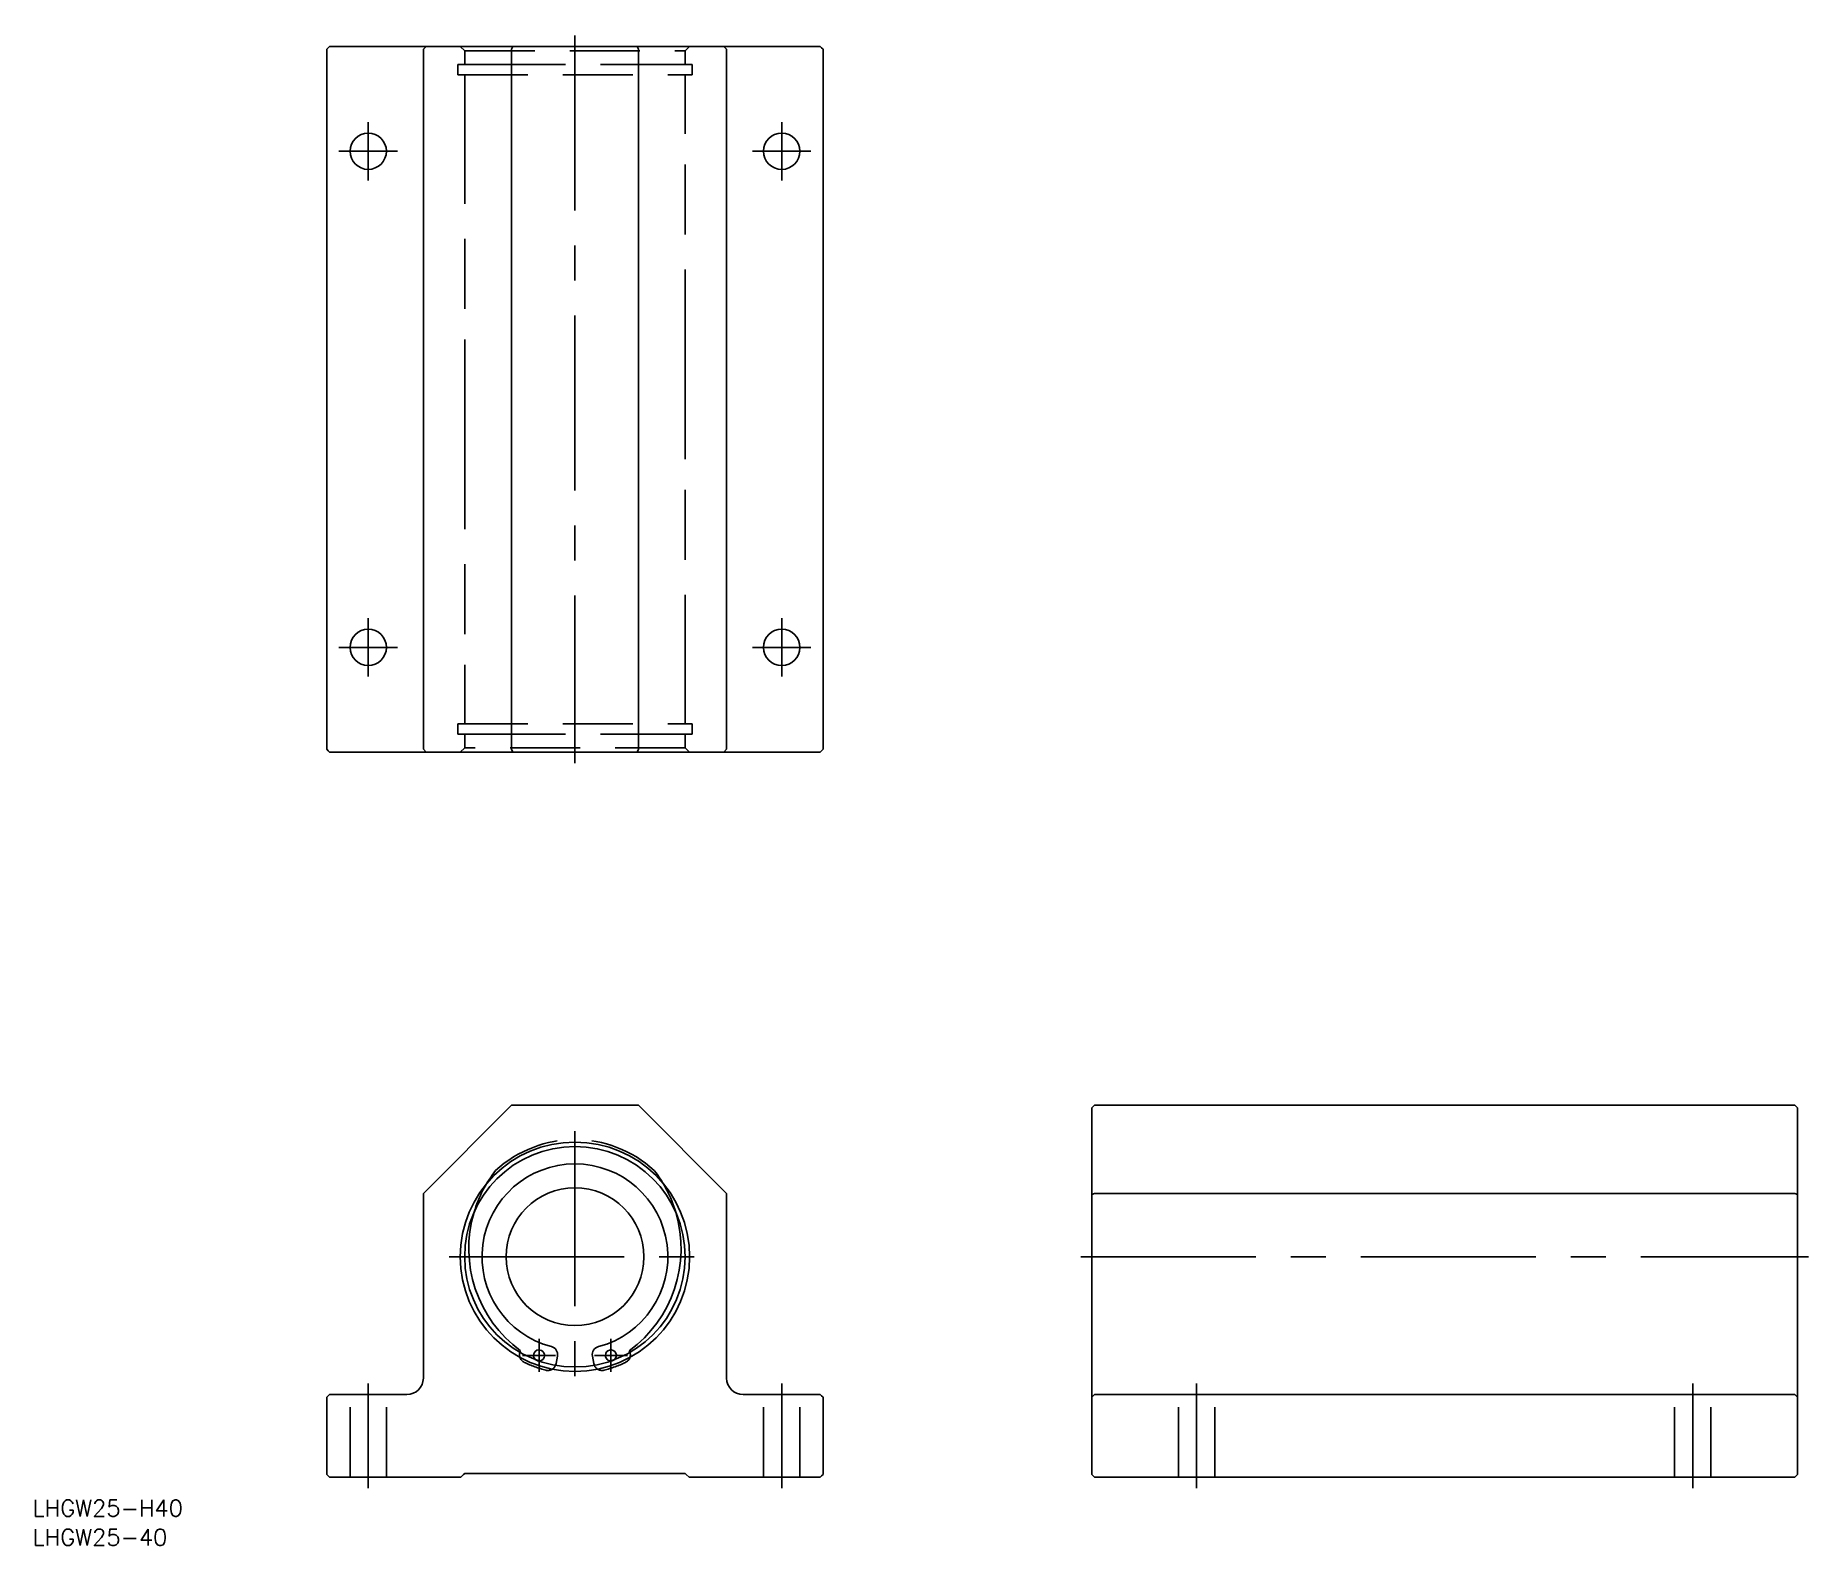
# Model space of a CAD drawing. Extents: x -98 to 224, y -52 to 222.
import ezdxf

# ---------------------------------------------------------------- set-up
doc = ezdxf.new("R2010")
doc.units = 0
doc.linetypes.add('CENTER', pattern=[50.8, 31.75, -6.35, 6.35, -6.35])
doc.linetypes.add('DASHED', pattern=[19.05, 12.7, -6.35])
doc.layers.get('0').update_dxf_attribs({"linetype": 'CONTINUOUS'})
doc.layers.add('CENTER', color=1, linetype='CENTER')
doc.styles.get("Standard").update_dxf_attribs({"font": 'txt.shx', "height": 3, "bigfont": 'bigfont.shx'})

msp = doc.modelspace()

# ---------------------------------------------------------------- linework, layer by layer
at = {"color": 7, "linetype": 'CONTINUOUS'}
for p, q in [((-45, 219.05), (-44.75, 219.3)), ((-45, 92.05), (-45, 219.05)), ((-44.5, 219.55), (-44.75, 219.3)), ((-44.5, 219.55), (-30.5, 219.55)), ((-27, 219.55), (-30.5, 219.55)), ((-27, 219.55), (-27.5, 219.05)), ((-27.5, 92.05), (-27.5, 219.05)), ((-27, 219.55), (-11.29, 219.55)), ((-11.29, 219.55), (-11.5, 219.05)), ((-11.5, 92.05), (-11.5, 219.05)), ((-11.29, 219.55), (11.29, 219.55)), ((11.29, 219.55), (27, 219.55)), ((11.29, 219.55), (11.5, 219.05)), ((11.5, 92.05), (11.5, 219.05)), ((30.5, 219.55), (27, 219.55)), ((27, 219.55), (27.5, 219.05)), ((27.5, 92.05), (27.5, 219.05)), ((30.5, 219.55), (44.5, 219.55)), ((44.75, 219.3), (44.5, 219.55)), ((44.75, 219.3), (45, 219.05)), ((45, 219.05), (45, 92.05)), ((-44.75, 91.8), (-45, 92.05)), ((-44.75, 91.8), (-44.5, 91.55)), ((-30.5, 91.55), (-44.5, 91.55)), ((-30.5, 91.55), (-27, 91.55)), ((-27, 91.55), (-27.5, 92.05)), ((-11.29, 91.55), (-27, 91.55)), ((-11.29, 91.55), (-11.5, 92.05)), ((11.29, 91.55), (-11.29, 91.55)), ((11.29, 91.55), (11.5, 92.05)), ((27, 91.55), (11.29, 91.55)), ((27, 91.55), (27.5, 92.05)), ((27, 91.55), (30.5, 91.55)), ((44.5, 91.55), (30.5, 91.55)), ((44.5, 91.55), (44.75, 91.8)), ((45, 92.05), (44.75, 91.8)), ((-27.5, 11.5), (-11.5, 27.5)), ((-11.5, 27.5), (11.5, 27.5)), ((11.5, 27.5), (27.5, 11.5)), ((93.75, 27), (94.25, 27.5)), ((93.75, 11.29), (93.75, 27)), ((94.25, 27.5), (221.25, 27.5)), ((221.75, 27), (221.25, 27.5)), ((221.75, 27), (221.75, 11.29)), ((-27.5, -22), (-27.5, 11.5)), ((27.5, 11.5), (27.5, -22)), ((93.75, 11.29), (94.25, 11.5)), ((93.75, -22), (93.75, 11.29)), ((94.25, 11.5), (221.25, 11.5)), ((221.75, 11.29), (221.25, 11.5)), ((221.75, 11.29), (221.75, -22)), ((-3.18, -18.01), (-3.42, -19.39)), ((3.42, -19.39), (3.18, -18.01)), ((93.75, -22), (93.75, -25.5)), ((221.75, -25.5), (221.75, -22)), ((-44.75, -25.25), (-45, -25.5)), ((-45, -39.5), (-45, -25.5)), ((-44.5, -25), (-44.75, -25.25)), ((-44.5, -25), (-30.5, -25)), ((30.5, -25), (44.5, -25)), ((44.75, -25.25), (44.5, -25)), ((45, -25.5), (44.75, -25.25)), ((45, -25.5), (45, -39.5)), ((93.75, -25.5), (94, -25.25)), ((93.75, -39.5), (93.75, -25.5)), ((94, -25.25), (94.25, -25)), ((94.25, -25), (221.25, -25)), ((221.25, -25), (221.5, -25.25)), ((221.5, -25.25), (221.75, -25.5)), ((221.75, -25.5), (221.75, -39.5)), ((-45, -39.5), (-44.75, -39.75)), ((-44.75, -39.75), (-44.5, -40)), ((-20.7, -40), (-44.5, -40)), ((-20.7, -40), (-20.2, -39.5)), ((-20.2, -39.5), (-20, -39.3)), ((-20, -39.3), (20, -39.3)), ((20, -39.3), (20.2, -39.5)), ((20.2, -39.5), (20.7, -40)), ((44.5, -40), (20.7, -40)), ((44.5, -40), (44.75, -39.75)), ((44.75, -39.75), (45, -39.5)), ((93.75, -39.5), (94, -39.75)), ((94.25, -40), (94, -39.75)), ((221.25, -40), (94.25, -40)), ((221.5, -39.75), (221.25, -40)), ((221.5, -39.75), (221.75, -39.5))]:
    msp.add_line(p, q, dxfattribs=at)
at = {"color": 3, "linetype": 'DASHED'}
for p, q in [((-20.8, 219.55), (-20, 218.75)), ((-20, 218.75), (20, 218.75)), ((-20, 218.75), (-20, 216.3)), ((20, 218.75), (20.8, 219.55)), ((20, 216.3), (20, 218.75)), ((-21.25, 216.3), (-14.39, 216.3)), ((-21.25, 216.3), (-21.25, 214.4)), ((-19.26, 216.3), (-14.39, 216.3)), ((-14.39, 216.3), (14.39, 216.3)), ((14.39, 216.3), (21.25, 216.3)), ((14.39, 216.3), (19.26, 216.3)), ((21.25, 214.4), (21.25, 216.3)), ((-21.25, 214.4), (21.25, 214.4)), ((-20, 214.4), (-20, 214.15)), ((-20, 214.15), (-20, 205.55)), ((20, 214.15), (20, 214.4)), ((20, 205.55), (20, 214.15)), ((-20, 205.55), (-20, 203.7)), ((-20, 203.7), (-20, 166.4)), ((-20, 203.7), (-20, 166.4)), ((20, 203.7), (20, 205.55)), ((20, 166.4), (20, 203.7)), ((20, 166.4), (20, 203.7)), ((-20, 166.4), (-20, 164.55)), ((-20, 164.55), (-20, 155.95)), ((-20, 164.55), (-20, 155.95)), ((20, 164.55), (20, 166.4)), ((20, 155.95), (20, 164.55)), ((20, 155.95), (20, 164.55)), ((-20, 155.95), (-20, 155.15)), ((-20, 155.15), (-20, 146.55)), ((-20, 155.15), (-20, 146.55)), ((20, 155.15), (20, 155.95)), ((20, 146.55), (20, 155.15)), ((20, 146.55), (20, 155.15)), ((-20, 146.55), (-20, 144.7)), ((20, 144.7), (20, 146.55)), ((-20, 144.7), (-20, 107.4)), ((-20, 144.7), (-20, 107.4)), ((20, 107.4), (20, 144.7)), ((20, 107.4), (20, 144.7)), ((-20, 107.4), (-20, 105.55)), ((20, 105.55), (20, 107.4)), ((-20, 105.55), (-20, 96.95)), ((20, 96.95), (20, 105.55)), ((-21.25, 96.7), (21.25, 96.7)), ((-21.25, 96.7), (-21.25, 94.8)), ((-20, 96.95), (-20, 96.7)), ((20, 96.7), (20, 96.95)), ((21.25, 94.8), (21.25, 96.7)), ((-21.25, 94.8), (-14.39, 94.8)), ((-20, 94.8), (-20, 92.35)), ((-19.26, 94.8), (-14.39, 94.8)), ((-14.39, 94.8), (14.39, 94.8)), ((14.39, 94.8), (21.25, 94.8)), ((14.39, 94.8), (19.26, 94.8)), ((20, 92.35), (20, 94.8)), ((-20, 92.35), (-20.8, 91.55)), ((20, 92.35), (-20, 92.35)), ((20.8, 91.55), (20, 92.35)), ((-40.8, -40), (-40.8, -25)), ((-34.2, -40), (-34.2, -25)), ((34.2, -40), (34.2, -25)), ((40.8, -40), (40.8, -25)), ((109.45, -40), (109.45, -25)), ((116.05, -40), (116.05, -25)), ((199.45, -40), (199.45, -25)), ((206.05, -40), (206.05, -25))]:
    msp.add_line(p, q, dxfattribs=at)
at = {"color": 7, "linetype": 'CONTINUOUS'}
for centre, radius in [((-37.5, 200.55), 3.3), ((37.5, 200.55), 3.3), ((-37.5, 110.55), 3.3), ((37.5, 110.55), 3.3), ((0, 0), 20.8), ((0, 0), 20)]:
    msp.add_circle(centre, radius, dxfattribs=at)
at = {"color": 3, "linetype": 'DASHED'}
for centre, radius, start, end in [((0, 0), 21.25, 47.3923, 132.6077), ((3.74, 1.48), 23, 142.0161, 163.2737), ((-3.74, 1.48), 23, 16.7263, 37.9839), ((-8.55, -17.8), 1.5, 161.8106, 244.3556), ((0, 0), 21.25, 244.3556, 255.6442), ((-6.52, -17.9), 1, 231.3656, 268.6341), ((0, 0), 21.25, 284.3558, 295.6444), ((6.52, -17.9), 1, 271.3659, 308.6344), ((8.55, -17.8), 1.5, 295.6444, 18.1894), ((-4.9, -19.13), 1.5, 255.6442, 338.1893), ((4.9, -19.13), 1.5, 201.8107, 284.3558)]:
    msp.add_arc(centre, radius, start, end, dxfattribs=at)
at = {"color": 7, "linetype": 'CONTINUOUS'}
for centre, radius, start, end in [((0, 0), 16.85, 284.6888, 255.3112), ((0, 0), 12.5, 90, 0), ((0, 0), 12.5, 0, 90), ((3.74, 1.48), 23, 163.2737, 233.7634), ((-3.74, 1.48), 23, 306.2366, 16.7263), ((-8.55, -17.8), 1.5, 150.5203, 161.8106), ((-6.52, -17.9), 1, 268.6341, 180), ((-6.52, -17.9), 1, 180, 231.3656), ((-4.65, -17.75), 1.5, 350, 75.3112), ((4.65, -17.75), 1.5, 104.6888, 190), ((6.52, -17.9), 1, 308.6344, 180), ((6.52, -17.9), 1, 180, 271.3659), ((8.55, -17.8), 1.5, 18.1894, 29.4797), ((-30.5, -22), 3, 270, 0), ((-4.9, -19.13), 1.5, 338.1893, 350), ((4.9, -19.13), 1.5, 190, 201.8107), ((30.5, -22), 3, 180, 270)]:
    msp.add_arc(centre, radius, start, end, dxfattribs=at)
at = {"layer": 'CENTER', "color": 1, "linetype": 'CENTER'}
for p, q in [((0, 221.55), (0, 89.55)), ((-37.5, 205.85), (-37.5, 195.25)), ((37.5, 205.85), (37.5, 195.25)), ((-42.8, 200.55), (-32.2, 200.55)), ((32.2, 200.55), (42.8, 200.55)), ((-37.5, 115.85), (-37.5, 105.25)), ((37.5, 115.85), (37.5, 105.25)), ((-42.8, 110.55), (-32.2, 110.55)), ((32.2, 110.55), (42.8, 110.55)), ((0, 22.8), (0, -22.8)), ((-22.8, 0), (22.8, 0)), ((91.75, 0), (223.75, 0)), ((-6.52, -20.9), (-6.52, -14.9)), ((6.52, -14.9), (6.52, -20.9)), ((-3.52, -17.9), (-9.52, -17.9)), ((9.52, -17.9), (3.52, -17.9)), ((-37.5, -42), (-37.5, -23)), ((37.5, -42), (37.5, -23)), ((112.75, -42), (112.75, -23)), ((202.75, -42), (202.75, -23))]:
    msp.add_line(p, q, dxfattribs=at)

# ---------------------------------------------------------------- texts
at = {"color": 7, "linetype": 'CONTINUOUS'}
for s, p in [('LHGW25-H40', (-98.37, -47.11)), ('LHGW25-40', (-98.37, -52.39))]:
    msp.add_text(s, height=3, dxfattribs=at).set_placement(p)

doc.saveas('drawing.dxf')
